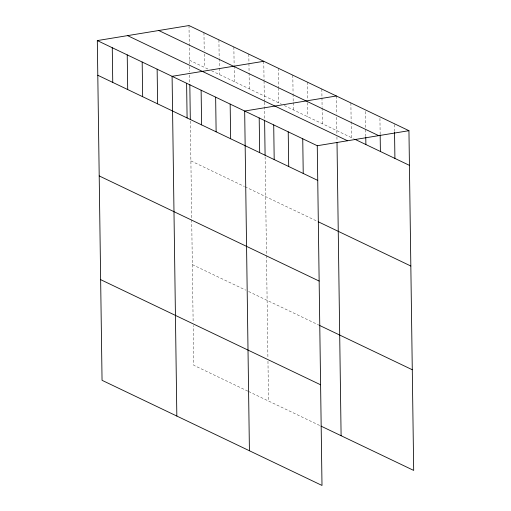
<?xml version="1.0" encoding="UTF-8"?>
<svg xmlns="http://www.w3.org/2000/svg" width="511" height="511" viewBox="0 0 511 511"><rect width="100%" height="100%" fill="white"/><g stroke="black" fill="none" stroke-linecap="round" stroke-linejoin="round"><path stroke-width="0.38" stroke-dasharray="2.56 1.92" d="M189.485 60.221L208.712 69.413M211.56 70.773L281.548 104.231M284.308 105.547L353.44 138.596M190.89 160.888L244.303 186.426M245.018 186.764L317.516 221.416M192.334 264.609L245.753 290.139M248.602 291.506L318.96 325.137M247.867 391.151L193.739 365.276L193.184 325.481M248.582 391.49L319.675 425.478M394.441 124.537L394.537 131.627M379.935 118.386L380.152 134.144M365.416 111.443L365.659 128.778M365.672 129.57L365.767 136.661M350.878 102.928L351.134 121.056M351.14 121.842L351.364 137.6M336.359 95.991L336.615 114.113M336.66 117.268L336.89 133.786M336.934 136.903L336.985 140.806M321.847 89.055L321.956 96.93M321.968 97.722L322.096 107.176M322.109 107.962L322.332 123.726M307.328 82.111L307.571 99.447M307.616 102.602L307.814 116.783M292.816 75.174L293.065 93.296M293.078 94.088L293.186 101.964M293.199 102.756L293.295 109.846M278.297 68.238L278.559 87.145M278.572 87.937L278.782 102.909M263.778 61.294L264.046 80.208M264.053 80.993L264.34 101.434M264.353 102.213L264.589 119.376M265.113 156.839L266.48 254.785M266.493 255.57L267.924 358.102M267.968 361.226L268.524 401.026M248.825 54.147L248.946 62.815M248.953 63.6L249.074 72.268M249.087 73.06L249.311 88.818M233.866 46.999L234.121 65.121M234.134 65.913L234.351 81.671M218.912 39.852L219.162 57.973M219.174 58.759L219.296 67.426M219.308 68.219L219.398 74.523M203.953 32.698L204.208 50.825M204.253 53.974L204.438 67.369M189 25.55L189.555 65.683M189.568 66.462L189.645 71.93M189.69 75.047L189.811 83.632M190.335 121.088L191.702 219.034M191.708 219.819L193.145 322.358"/><path stroke-width="0.77" d="M97.314 40.586L317.261 145.724L322 485.45L102.053 380.312L97.314 40.586L189 25.55L408.947 130.688L413.686 470.414L321.061 426.136M263.778 61.294L172.092 76.331L176.838 416.063M336.359 95.991L244.673 111.028L249.419 450.753M317.261 145.724L408.947 130.688M158.742 30.513L378.689 135.645M354.819 139.254L409.432 165.36M127.565 35.623L347.512 140.761M97.793 75.258L317.74 180.396M318.206 221.748L410.838 266.027M99.198 175.925L319.145 281.063M319.656 325.469L412.281 369.747M100.648 279.645L320.595 384.783M394.549 132.413L394.914 158.416M380.165 134.93L380.395 151.48M365.78 137.446L365.882 144.543M337.011 142.371L341.105 435.717M302.742 138.781L303.227 173.453M288.223 131.844L288.709 166.516M273.711 124.908L274.19 159.579M264.602 120.162L265.094 155.274M259.192 117.964L259.677 152.636M230.161 104.091L230.646 138.762M215.642 97.147L216.127 131.819M201.123 90.211L201.609 124.882M189.817 84.411L190.309 119.529M186.611 83.274L187.096 117.945M157.139 69.183L157.618 103.854M142.179 62.035L142.665 96.707M127.226 54.881L127.705 89.559M112.267 47.734L112.752 82.405"/></g></svg>
